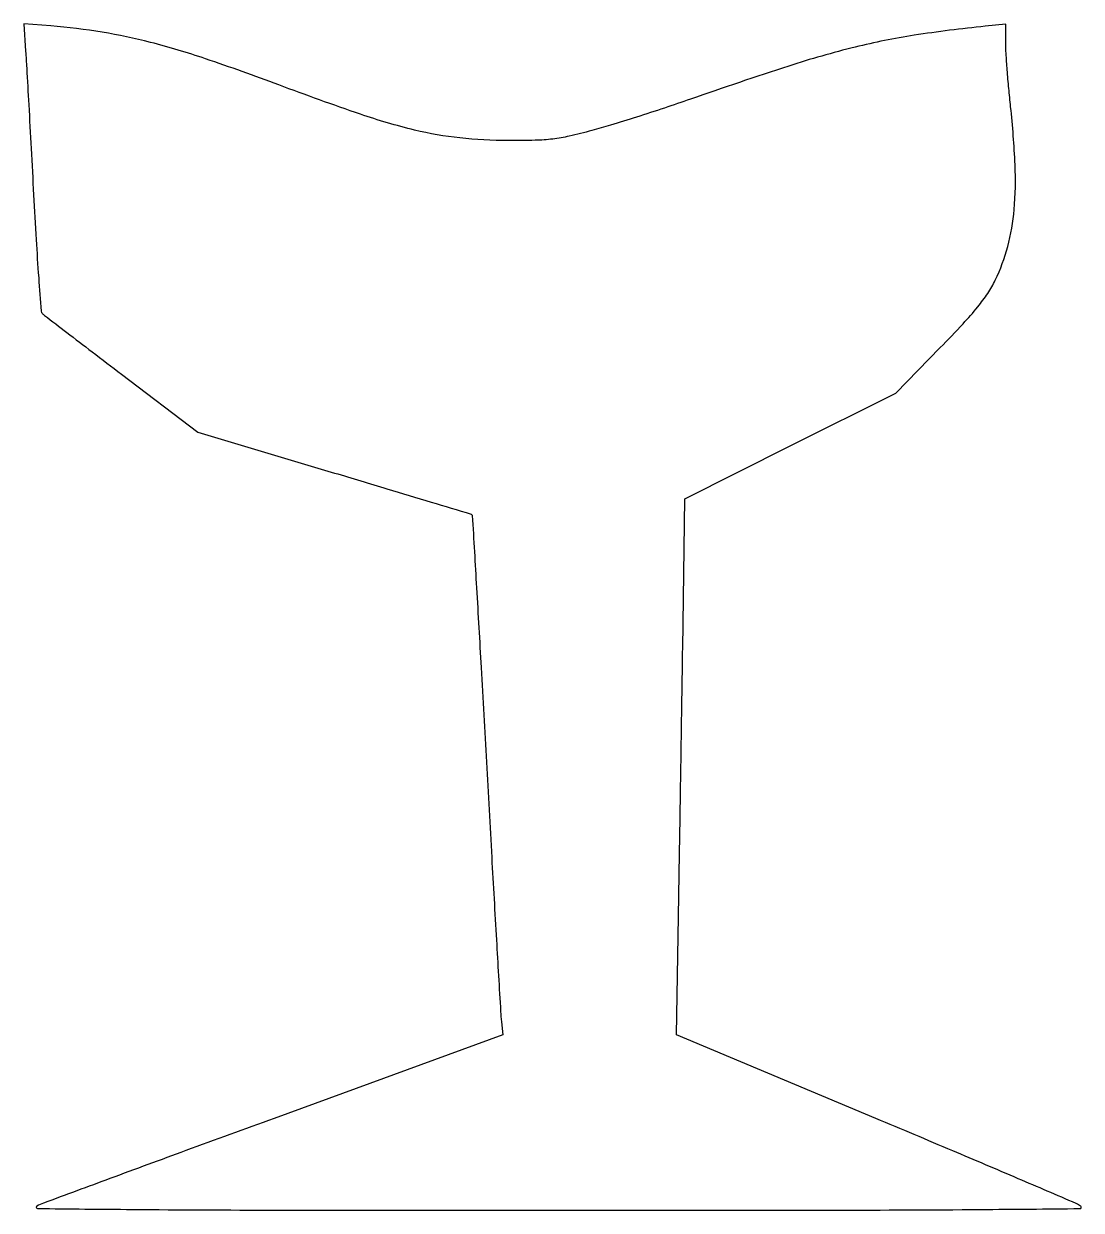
# Model space of a CAD drawing. Extents: x 0 to 322, y 0 to 361.
import ezdxf

# ---------------------------------------------------------------- set-up
doc = ezdxf.new("R2010")
doc.units = 0

msp = doc.modelspace()

# ---------------------------------------------------------------- linework, layer by layer
msp.add_lwpolyline([(0.547677, 352.88051, -0.003036), (0.870746, 347.755616, -0.000375), (1.499017, 336.57504, -0.000443), (2.223553, 323.293555, -0.000366), (2.972641, 309.140902, 0.002114), (3.740766, 295.530246, 0.003407), (4.523079, 283.943838, 0.000662), (5.293677, 273.764213, 0.191228), (5.659098, 273.016864, 0.021024), (6.338835, 272.44886, 0.000115), (13.081622, 267.282245, 0.000502), (20.774984, 261.402331, 0.000319), (29.746425, 254.568927), (52.992849, 236.88593), (94.608631, 224.497425, -0.000483), (110.582206, 219.725476, -0.000797), (124.06954, 215.658609, -0.000044), (136.214663, 211.974148, -0.154643), (136.461905, 211.80446, -0.152202), (136.568372, 211.521921, -0.000015), (137.849302, 189.558185, -0.000455), (139.242337, 165.279531, -0.000275), (140.851459, 136.5, 0.00028), (142.475241, 107.463677, 0.000431), (143.915572, 82.348614, 0.000133), (145.190215, 60.552816, 0.013061), (145.451927, 57.474006), (145.900332, 53.448013), (76.200166, 28.050284, 0.000444), (49.302236, 18.221981, 0.000701), (26.240049, 9.735305, 0.000157), (6.006036, 2.249934, 0.030143), (4, 1.366315, 0.782243), (4.179844, 0.60515, 0.000743), (33.037583, 0.32659, 0.001754), (76.624482, 0.1235, 0.000275), (162.5, 0.071841, 0.000288), (246.885031, 0.116152, 0.001686), (291.259653, 0.314628, 0.000483), (321.60067, 0.581915, 0.71447), (321.846085, 1.321787, 0.061384), (320.441356, 2.140542, 0.000223), (302.836594, 9.680569, 0.001181), (282.857732, 18.17108, 0.000741), (259.455443, 28.010408), (198.718718, 53.440847), (199.353992, 89.470424, 0.00032), (199.643556, 106.512664, 0.000155), (199.993015, 128.300907, 0.000154), (200.342875, 150.990264, 0.000222), (200.6373, 171.064578), (201.285332, 216.629155), (233.392666, 232.724884), (265.5, 248.820614), (279.035534, 262.660307, 0.005361), (286.01841, 269.954944, 0.016936), (290.474367, 275.045987, 0.024709), (293.528219, 279.184691, 0.033597), (295.83005, 283.213141, 0.048814), (299.606463, 293.41903, 0.042178), (301.568804, 304.678937, 0.033492), (301.859085, 318.318409, 0.015518), (300.5, 336, -0.003945), (299.939542, 341.593881, -0.003857), (299.462864, 347.238024, -0.003801), (299.120337, 352.198595, -0.014479), (299.019879, 355.299656), (299, 361.099313), (292.75, 360.477404, 0.013422), (271.121424, 357.737235, 0.022364), (253.121731, 354.133795, 0.017846), (232.926279, 348.370424, 0.00554), (203, 338.294917, -0.003811), (195.074427, 335.596016, -0.003114), (186.55625, 332.826362, -0.003145), (178.686129, 330.375916, -0.008252), (173, 328.746682, -0.00976), (166.095802, 327.034942, -0.025912), (161.089356, 326.166814, -0.023477), (155.748702, 325.776587, -0.006836), (147.5, 325.674946, -0.026923), (132.726732, 326.491011, -0.032299), (119.014819, 328.895493, -0.023124), (102.512385, 333.719676, -0.006779), (77.644451, 342.634175, 0.007596), (55.322666, 350.594825, 0.018573), (38.608765, 355.586794, 0.023004), (23.893698, 358.678573, 0.019926), (8.234134, 360.586663), (-0.031732, 361.261019)], format="xyb", close=True)

doc.saveas('drawing.dxf')
